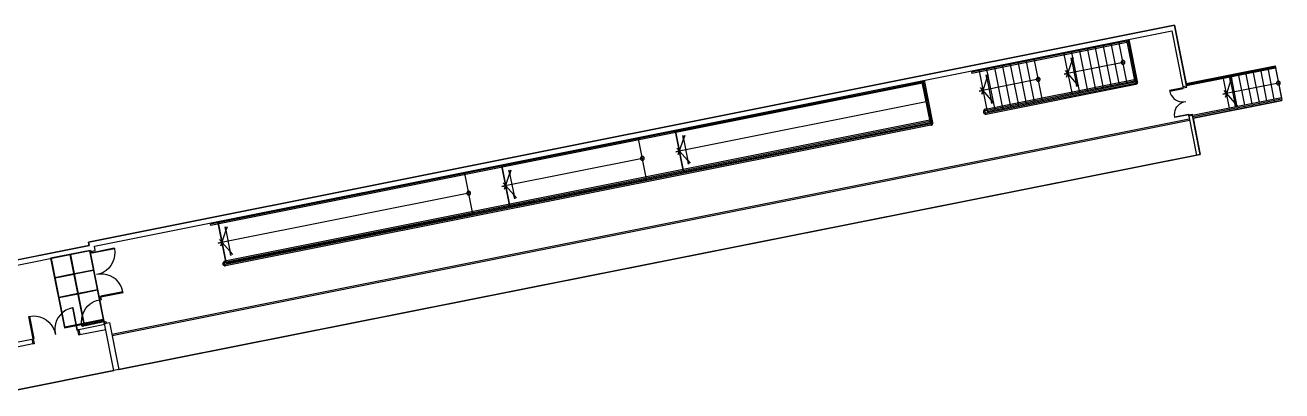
# Model space of a CAD drawing. Extents: x 434377 to 434597, y 4588623 to 4588679.
# Drawn here: x 434546.77 to 434596.72, y 4588664.83 to 4588679.35 of the extents above; entities that cross this region are included whole.
import ezdxf

# ---------------------------------------------------------------- set-up
doc = ezdxf.new("R2010")
doc.units = 0
for name, color, linetype in [('01_A_EscalesAux_l', 7, 'Continuous'), ('01_A_Rampa_l', 7, 'Continuous'), ('01_D_ElementsAux_l', 7, 'Continuous'), ('01_D_Envans_l', 7, 'Continuous'), ('01_L_AndanaV2_p', 7, 'Continuous')]:
    doc.layers.add(name, color=color, linetype=linetype)

msp = doc.modelspace()

# ---------------------------------------------------------------- linework, layer by layer
at = {"layer": '01_A_EscalesAux_l'}
for p, q in [((434588.695, 4588676.657), (434588.362, 4588678.324)), ((434589.009, 4588676.72), (434588.676, 4588678.386)), ((434589.322, 4588676.783), (434588.99, 4588678.449)), ((434589.636, 4588676.845), (434589.304, 4588678.512)), ((434589.95, 4588676.908), (434589.617, 4588678.574)), ((434590.264, 4588676.97), (434589.931, 4588678.637)), ((434590.578, 4588677.033), (434590.245, 4588678.7)), ((434590.891, 4588677.095), (434590.56, 4588678.762)), ((434586.262, 4588676.172), (434585.929, 4588677.838)), ((434586.576, 4588676.235), (434586.243, 4588677.901)), ((434586.89, 4588676.297), (434586.557, 4588677.963)), ((434587.203, 4588676.36), (434586.871, 4588678.026)), ((434588.048, 4588678.261), (434588.381, 4588676.595)), ((434584.674, 4588677.588), (434585.007, 4588675.922)), ((434585.321, 4588675.984), (434584.988, 4588677.65)), ((434585.634, 4588676.047), (434585.302, 4588677.713)), ((434585.948, 4588676.11), (434585.616, 4588677.775)), ((434592.918, 4588677.031), (434596.449, 4588677.732)), ((434594.399, 4588677.274), (434594.389, 4588677.323)), ((434594.683, 4588677.382), (434594.693, 4588677.333)), ((434594.977, 4588677.44), (434594.987, 4588677.391)), ((434594.997, 4588677.342), (434595.231, 4588676.165)), ((434595.272, 4588677.498), (434595.281, 4588677.45)), ((434595.291, 4588677.401), (434595.525, 4588676.223)), ((434595.566, 4588677.557), (434595.576, 4588677.508)), ((434595.585, 4588677.459), (434595.819, 4588676.282)), ((434595.86, 4588677.615), (434595.87, 4588677.567)), ((434595.88, 4588677.518), (434596.113, 4588676.34)), ((434596.154, 4588677.674), (434596.164, 4588677.625)), ((434596.174, 4588677.576), (434596.408, 4588676.398)), ((434596.458, 4588677.684), (434596.449, 4588677.732)), ((434596.468, 4588677.634), (434596.702, 4588676.457)), ((434585.007, 4588675.922), (434590.891, 4588677.095)), ((434594.642, 4588676.048), (434594.408, 4588677.225)), ((434594.703, 4588677.284), (434594.936, 4588676.106)), ((434593.19, 4588675.657), (434596.721, 4588676.359)), ((434596.417, 4588676.349), (434596.427, 4588676.3)), ((434596.712, 4588676.408), (434596.721, 4588676.359)), ((434594.662, 4588675.95), (434594.652, 4588675.999)), ((434594.946, 4588676.057), (434594.956, 4588676.008)), ((434595.24, 4588676.116), (434595.25, 4588676.067)), ((434595.535, 4588676.174), (434595.544, 4588676.125)), ((434595.829, 4588676.233), (434595.839, 4588676.183)), ((434596.123, 4588676.291), (434596.133, 4588676.242))]:
    msp.add_line(p, q, dxfattribs=at)
for points in [[(434590.485, 4588677.883), (434590.481, 4588677.896), (434590.475, 4588677.907), (434590.468, 4588677.918), (434590.458, 4588677.927), (434590.447, 4588677.934), (434590.435, 4588677.94), (434590.422, 4588677.943), (434590.409, 4588677.943), (434590.396, 4588677.942), (434590.383, 4588677.938), (434590.372, 4588677.932), (434590.361, 4588677.925), (434590.352, 4588677.915), (434590.345, 4588677.904), (434590.339, 4588677.892), (434590.336, 4588677.879), (434590.336, 4588677.866), (434590.337, 4588677.853), (434590.34, 4588677.841), (434590.346, 4588677.83), (434590.353, 4588677.82), (434590.362, 4588677.811), (434590.372, 4588677.803), (434590.383, 4588677.798), (434590.395, 4588677.794), (434590.407, 4588677.793), (434590.42, 4588677.793), (434590.432, 4588677.795), (434590.444, 4588677.8), (434590.454, 4588677.806), (434590.464, 4588677.814), (434590.472, 4588677.824), (434590.479, 4588677.834), (434590.483, 4588677.846), (434590.486, 4588677.858), (434590.486, 4588677.871), (434590.485, 4588677.883), (434588.068, 4588677.398), (434588.215, 4588677.428), (434588.167, 4588677.286), (434588.423, 4588678.044), (434588.375, 4588677.902), (434588.345, 4588678.049), (434588.574, 4588676.905), (434588.545, 4588677.052), (434588.644, 4588676.94), (434588.116, 4588677.54)], [(434587.11, 4588677.209), (434587.106, 4588677.222), (434587.1, 4588677.233), (434587.093, 4588677.244), (434587.083, 4588677.253), (434587.072, 4588677.26), (434587.06, 4588677.265), (434587.048, 4588677.268), (434587.034, 4588677.269), (434587.022, 4588677.268), (434587.009, 4588677.264), (434586.997, 4588677.258), (434586.987, 4588677.25), (434586.978, 4588677.241), (434586.971, 4588677.23), (434586.965, 4588677.218), (434586.962, 4588677.205), (434586.962, 4588677.192), (434586.963, 4588677.179), (434586.966, 4588677.167), (434586.972, 4588677.156), (434586.979, 4588677.146), (434586.988, 4588677.137), (434586.998, 4588677.13), (434587.009, 4588677.124), (434587.021, 4588677.121), (434587.033, 4588677.119), (434587.045, 4588677.12), (434587.058, 4588677.122), (434587.069, 4588677.126), (434587.08, 4588677.133), (434587.089, 4588677.141), (434587.097, 4588677.15), (434587.104, 4588677.161), (434587.108, 4588677.172), (434587.111, 4588677.184), (434587.111, 4588677.197), (434587.11, 4588677.209), (434584.693, 4588676.726), (434584.84, 4588676.755), (434584.792, 4588676.613), (434585.049, 4588677.371), (434585.001, 4588677.229), (434584.971, 4588677.376), (434585.2, 4588676.233), (434585.17, 4588676.38), (434585.269, 4588676.267), (434584.741, 4588676.868)], [(434596.659, 4588677.06), (434596.656, 4588677.072), (434596.65, 4588677.083), (434596.643, 4588677.093), (434596.634, 4588677.102), (434596.624, 4588677.11), (434596.613, 4588677.115), (434596.601, 4588677.119), (434596.589, 4588677.121), (434596.577, 4588677.12), (434596.564, 4588677.118), (434596.553, 4588677.114), (434596.542, 4588677.107), (434596.532, 4588677.1), (434596.524, 4588677.09), (434596.518, 4588677.08), (434596.513, 4588677.068), (434596.51, 4588677.056), (434596.51, 4588677.043), (434596.511, 4588677.031), (434596.515, 4588677.018), (434596.52, 4588677.007), (434596.528, 4588676.996), (434596.538, 4588676.987), (434596.549, 4588676.979), (434596.561, 4588676.974), (434596.573, 4588676.971), (434596.586, 4588676.97), (434596.599, 4588676.972), (434596.612, 4588676.975), (434596.624, 4588676.981), (434596.635, 4588676.989), (434596.644, 4588676.998), (434596.651, 4588677.009), (434596.656, 4588677.021), (434596.659, 4588677.034), (434596.66, 4588677.047), (434596.659, 4588677.06), (434594.378, 4588676.607), (434594.525, 4588676.636), (434594.477, 4588676.494), (434594.734, 4588677.252), (434594.686, 4588677.11), (434594.657, 4588677.257), (434594.884, 4588676.113), (434594.855, 4588676.26), (434594.954, 4588676.148), (434594.426, 4588676.749)]]:
    msp.add_lwpolyline(points, dxfattribs=at)
at = {"layer": '01_A_Rampa_l'}
for p, q in [((434571.472, 4588673.227), (434571.152, 4588674.838)), ((434572.944, 4588673.52), (434572.623, 4588675.131)), ((434564.565, 4588671.853), (434564.246, 4588673.46)), ((434566.036, 4588672.146), (434565.717, 4588673.753)), ((434554.757, 4588669.901), (434554.429, 4588671.551))]:
    msp.add_line(p, q, dxfattribs=at)
for points in [[(434572.623, 4588675.131), (434572.944, 4588673.52), (434582.751, 4588675.472), (434582.43, 4588677.089)], [(434565.717, 4588673.753), (434566.036, 4588672.146), (434571.472, 4588673.227), (434571.152, 4588674.838)], [(434554.439, 4588671.502), (434554.757, 4588669.901), (434564.565, 4588671.853), (434564.246, 4588673.46)]]:
    msp.add_lwpolyline(points, close=True, dxfattribs=at)
for points in [[(434582.586, 4588676.305), (434572.631, 4588674.321), (434572.778, 4588674.35), (434572.73, 4588674.208), (434572.987, 4588674.966), (434572.939, 4588674.824), (434572.91, 4588674.971), (434573.138, 4588673.827), (434573.108, 4588673.974), (434573.207, 4588673.862), (434572.68, 4588674.463)], [(434571.381, 4588674.072), (434571.377, 4588674.085), (434571.371, 4588674.096), (434571.364, 4588674.107), (434571.354, 4588674.116), (434571.343, 4588674.123), (434571.331, 4588674.128), (434571.319, 4588674.131), (434571.305, 4588674.132), (434571.293, 4588674.131), (434571.28, 4588674.127), (434571.268, 4588674.121), (434571.258, 4588674.113), (434571.249, 4588674.104), (434571.242, 4588674.093), (434571.236, 4588674.081), (434571.233, 4588674.068), (434571.233, 4588674.055), (434571.234, 4588674.042), (434571.237, 4588674.03), (434571.243, 4588674.019), (434571.25, 4588674.009), (434571.259, 4588674), (434571.269, 4588673.993), (434571.28, 4588673.987), (434571.292, 4588673.984), (434571.304, 4588673.982), (434571.316, 4588673.983), (434571.329, 4588673.985), (434571.34, 4588673.989), (434571.351, 4588673.996), (434571.36, 4588674.004), (434571.368, 4588674.013), (434571.375, 4588674.024), (434571.379, 4588674.035), (434571.382, 4588674.047), (434571.382, 4588674.06), (434571.381, 4588674.072), (434565.725, 4588672.945), (434565.872, 4588672.974), (434565.824, 4588672.832), (434566.08, 4588673.59), (434566.032, 4588673.448), (434566.003, 4588673.595), (434566.231, 4588672.452), (434566.202, 4588672.599), (434566.301, 4588672.486), (434565.773, 4588673.087)], [(434564.474, 4588672.696), (434564.47, 4588672.708), (434564.464, 4588672.719), (434564.456, 4588672.729), (434564.447, 4588672.738), (434564.436, 4588672.744), (434564.424, 4588672.749), (434564.412, 4588672.752), (434564.399, 4588672.753), (434564.387, 4588672.752), (434564.374, 4588672.748), (434564.363, 4588672.743), (434564.353, 4588672.735), (434564.344, 4588672.726), (434564.336, 4588672.716), (434564.331, 4588672.704), (434564.328, 4588672.692), (434564.326, 4588672.68), (434564.327, 4588672.667), (434564.33, 4588672.655), (434564.335, 4588672.643), (434564.342, 4588672.632), (434564.351, 4588672.623), (434564.361, 4588672.615), (434564.372, 4588672.609), (434564.384, 4588672.605), (434564.397, 4588672.603), (434564.409, 4588672.603), (434564.422, 4588672.606), (434564.434, 4588672.611), (434564.445, 4588672.617), (434564.455, 4588672.625), (434564.463, 4588672.635), (434564.469, 4588672.646), (434564.473, 4588672.658), (434564.476, 4588672.671), (434564.476, 4588672.683), (434564.474, 4588672.696), (434554.446, 4588670.697), (434554.593, 4588670.726), (434554.545, 4588670.584), (434554.802, 4588671.342), (434554.754, 4588671.2), (434554.724, 4588671.347), (434554.952, 4588670.203), (434554.923, 4588670.35), (434555.022, 4588670.238), (434554.494, 4588670.839)]]:
    msp.add_lwpolyline(points, dxfattribs=at)
at = {"layer": '01_D_ElementsAux_l'}
for p, q in [((434590.55, 4588678.709), (434584.391, 4588677.48)), ((434590.559, 4588678.66), (434584.401, 4588677.431)), ((434590.559, 4588678.66), (434590.55, 4588678.709)), ((434590.941, 4588677.102), (434590.609, 4588678.772)), ((434590.99, 4588677.111), (434590.658, 4588678.782)), ((434584.391, 4588677.48), (434584.401, 4588677.431)), ((434596.458, 4588677.684), (434592.927, 4588676.982)), ((434596.468, 4588677.635), (434592.934, 4588676.932)), ((434596.458, 4588677.684), (434596.468, 4588677.635)), ((434582.43, 4588677.089), (434554.145, 4588671.443)), ((434582.44, 4588677.039), (434554.155, 4588671.394)), ((434582.751, 4588675.472), (434582.42, 4588677.138)), ((434582.801, 4588675.476), (434582.469, 4588677.147)), ((434582.85, 4588675.486), (434582.518, 4588677.157)), ((434584.936, 4588676.01), (434590.852, 4588677.191)), ((434584.946, 4588675.961), (434590.862, 4588677.142)), ((434584.966, 4588675.863), (434590.905, 4588677.049)), ((434584.975, 4588675.814), (434590.915, 4588677)), ((434590.862, 4588677.142), (434590.852, 4588677.191)), ((434596.702, 4588676.457), (434593.171, 4588675.755)), ((434596.712, 4588676.408), (434593.181, 4588675.706)), ((434596.702, 4588676.457), (434596.712, 4588676.408)), ((434584.862, 4588675.898), (434584.863, 4588675.888)), ((434584.911, 4588675.908), (434584.913, 4588675.898)), ((434550.221, 4588667.081), (434593.043, 4588675.628)), ((434550.23, 4588667.032), (434593.053, 4588675.579)), ((434582.732, 4588675.57), (434554.705, 4588669.975)), ((434582.741, 4588675.521), (434554.715, 4588669.926)), ((434582.766, 4588675.423), (434554.731, 4588669.845)), ((434582.776, 4588675.374), (434554.741, 4588669.796)), ((434582.751, 4588675.472), (434554.757, 4588669.901)), ((434550.5, 4588665.674), (434593.33, 4588674.185)), ((434554.155, 4588671.394), (434554.145, 4588671.443)), ((434549.421, 4588670.376), (434549.362, 4588670.364)), ((434549.362, 4588670.368), (434549.362, 4588670.364)), ((434549.42, 4588670.379), (434549.421, 4588670.376)), ((434548.356, 4588667.332), (434547.81, 4588670.078)), ((434549.103, 4588667.521), (434548.565, 4588670.229)), ((434549.123, 4588667.525), (434548.585, 4588670.232)), ((434554.637, 4588669.865), (434554.636, 4588669.871)), ((434554.685, 4588669.88), (434554.686, 4588669.875)), ((434548.715, 4588669.473), (434547.96, 4588669.323)), ((434548.719, 4588669.454), (434547.964, 4588669.304)), ((434549.49, 4588669.627), (434548.735, 4588669.477)), ((434549.494, 4588669.608), (434548.739, 4588669.458)), ((434549.646, 4588668.843), (434548.891, 4588668.693)), ((434548.871, 4588668.689), (434548.116, 4588668.539)), ((434548.875, 4588668.669), (434548.12, 4588668.519)), ((434549.65, 4588668.823), (434548.895, 4588668.673)), ((434549.793, 4588668.513), (434549.734, 4588668.501)), ((434549.734, 4588668.498), (434549.793, 4588668.51)), ((434549.734, 4588668.501), (434549.734, 4588668.498)), ((434549.793, 4588668.513), (434549.793, 4588668.51)), ((434548.332, 4588667.348), (434549.902, 4588667.66)), ((434548.336, 4588667.328), (434549.886, 4588667.636)), ((434548.348, 4588667.371), (434549.878, 4588667.675)), ((434549.93, 4588667.518), (434549.989, 4588667.529)), ((434549.93, 4588667.518), (434549.934, 4588667.499)), ((434549.989, 4588667.529), (434549.992, 4588667.511)), ((434546.463, 4588664.871), (434550.304, 4588665.635))]:
    msp.add_line(p, q, dxfattribs=at)
for points in [[(434590.905, 4588677.049), (434590.912, 4588677.051), (434590.918, 4588677.054), (434590.924, 4588677.058), (434590.93, 4588677.062), (434590.934, 4588677.068), (434590.938, 4588677.074), (434590.94, 4588677.081), (434590.942, 4588677.088), (434590.942, 4588677.095), (434590.941, 4588677.102)], [(434590.915, 4588677), (434590.931, 4588677.005), (434590.946, 4588677.012), (434590.959, 4588677.022), (434590.97, 4588677.033), (434590.98, 4588677.047), (434590.986, 4588677.062), (434590.99, 4588677.078), (434590.992, 4588677.095), (434590.99, 4588677.111)], [(434592.265, 4588676.724), (434592.804, 4588676.832), (434592.798, 4588676.861), (434592.259, 4588676.754), (434592.265, 4588676.724), (434592.288, 4588676.643), (434592.324, 4588676.566), (434592.372, 4588676.497), (434592.431, 4588676.436), (434592.499, 4588676.385), (434592.574, 4588676.346), (434592.654, 4588676.32), (434592.738, 4588676.307), (434592.823, 4588676.308), (434592.906, 4588676.322)], [(434592.789, 4588676.91), (434592.798, 4588676.861), (434592.945, 4588676.89), (434592.936, 4588676.939)], [(434584.936, 4588676.01), (434584.92, 4588676.005), (434584.905, 4588675.998), (434584.892, 4588675.988), (434584.881, 4588675.976), (434584.872, 4588675.962), (434584.865, 4588675.947), (434584.861, 4588675.931), (434584.86, 4588675.914), (434584.862, 4588675.898)], [(434584.863, 4588675.888), (434584.868, 4588675.872), (434584.875, 4588675.857), (434584.885, 4588675.844), (434584.897, 4588675.833), (434584.911, 4588675.824), (434584.926, 4588675.817), (434584.942, 4588675.813), (434584.959, 4588675.812), (434584.975, 4588675.814)], [(434584.946, 4588675.961), (434584.939, 4588675.959), (434584.932, 4588675.955), (434584.925, 4588675.951), (434584.92, 4588675.945), (434584.916, 4588675.938), (434584.912, 4588675.931), (434584.911, 4588675.924), (434584.91, 4588675.916), (434584.911, 4588675.908)], [(434584.913, 4588675.898), (434584.915, 4588675.891), (434584.919, 4588675.884), (434584.923, 4588675.877), (434584.929, 4588675.872), (434584.936, 4588675.868), (434584.943, 4588675.864), (434584.95, 4588675.863), (434584.958, 4588675.862), (434584.966, 4588675.863)], [(434592.467, 4588675.704), (434593.007, 4588675.812), (434593.013, 4588675.782), (434592.473, 4588675.675), (434592.467, 4588675.704), (434592.457, 4588675.788), (434592.461, 4588675.873), (434592.479, 4588675.956), (434592.51, 4588676.035), (434592.553, 4588676.108), (434592.608, 4588676.173), (434592.672, 4588676.228), (434592.745, 4588676.272), (434592.823, 4588676.304), (434592.906, 4588676.322)], [(434582.766, 4588675.423), (434582.773, 4588675.425), (434582.78, 4588675.429), (434582.787, 4588675.433), (434582.792, 4588675.439), (434582.796, 4588675.446), (434582.8, 4588675.453), (434582.801, 4588675.46), (434582.802, 4588675.468), (434582.801, 4588675.476)], [(434582.776, 4588675.374), (434582.792, 4588675.379), (434582.807, 4588675.386), (434582.82, 4588675.396), (434582.831, 4588675.408), (434582.84, 4588675.422), (434582.847, 4588675.437), (434582.851, 4588675.453), (434582.852, 4588675.47), (434582.85, 4588675.486)], [(434593.023, 4588675.733), (434593.013, 4588675.782), (434593.16, 4588675.811), (434593.17, 4588675.762)], [(434549.941, 4588667.463), (434549.356, 4588670.406), (434547.787, 4588670.094), (434548.336, 4588667.328)], [(434549.921, 4588667.459), (434549.34, 4588670.383), (434547.81, 4588670.078), (434548.356, 4588667.332)], [(434549.421, 4588670.376), (434549.431, 4588670.327), (434549.372, 4588670.315), (434549.362, 4588670.364)], [(434550.319, 4588670.474), (434549.437, 4588670.298), (434549.431, 4588670.327), (434550.313, 4588670.503), (434550.319, 4588670.474), (434550.335, 4588670.335), (434550.329, 4588670.196), (434550.301, 4588670.06), (434550.251, 4588669.929), (434550.181, 4588669.809), (434550.093, 4588669.701), (434549.988, 4588669.608), (434549.871, 4588669.534), (434549.742, 4588669.479), (434549.607, 4588669.445)], [(434554.705, 4588669.975), (434554.69, 4588669.971), (434554.677, 4588669.964), (434554.664, 4588669.955), (434554.654, 4588669.943), (434554.645, 4588669.931), (434554.639, 4588669.917), (434554.635, 4588669.902), (434554.634, 4588669.886), (434554.636, 4588669.871)], [(434554.637, 4588669.865), (434554.641, 4588669.85), (434554.648, 4588669.837), (434554.657, 4588669.824), (434554.669, 4588669.814), (434554.681, 4588669.805), (434554.695, 4588669.799), (434554.71, 4588669.795), (434554.726, 4588669.794), (434554.741, 4588669.796)], [(434554.715, 4588669.926), (434554.709, 4588669.924), (434554.704, 4588669.922), (434554.699, 4588669.918), (434554.694, 4588669.914), (434554.69, 4588669.909), (434554.687, 4588669.904), (434554.685, 4588669.898), (434554.684, 4588669.892), (434554.684, 4588669.886), (434554.685, 4588669.88)], [(434554.686, 4588669.875), (434554.688, 4588669.869), (434554.691, 4588669.863), (434554.695, 4588669.857), (434554.7, 4588669.853), (434554.705, 4588669.849), (434554.711, 4588669.846), (434554.718, 4588669.845), (434554.724, 4588669.844), (434554.731, 4588669.845)], [(434550.66, 4588668.767), (434549.777, 4588668.591), (434549.783, 4588668.562), (434550.665, 4588668.738), (434550.66, 4588668.767), (434550.622, 4588668.901), (434550.563, 4588669.028), (434550.484, 4588669.143), (434550.388, 4588669.245), (434550.277, 4588669.329), (434550.154, 4588669.395), (434550.022, 4588669.441), (434549.885, 4588669.465), (434549.745, 4588669.466), (434549.607, 4588669.445)], [(434549.032, 4588667.42), (434549.914, 4588667.596), (434549.92, 4588667.567), (434549.038, 4588667.391), (434549.032, 4588667.42), (434549.016, 4588667.559), (434549.022, 4588667.698), (434549.05, 4588667.834), (434549.1, 4588667.965), (434549.17, 4588668.085), (434549.258, 4588668.193), (434549.363, 4588668.286), (434549.48, 4588668.36), (434549.609, 4588668.415), (434549.744, 4588668.449)], [(434549.793, 4588668.513), (434549.783, 4588668.562), (434549.724, 4588668.55), (434549.734, 4588668.501)], [(434549.734, 4588668.498), (434549.744, 4588668.449), (434549.803, 4588668.461), (434549.793, 4588668.51)], [(434548.654, 4588668.125), (434548.829, 4588667.242), (434548.858, 4588667.248), (434548.683, 4588668.131), (434548.654, 4588668.125), (434548.52, 4588668.087), (434548.393, 4588668.028), (434548.278, 4588667.949), (434548.177, 4588667.854), (434548.092, 4588667.743), (434548.026, 4588667.62), (434547.981, 4588667.488), (434547.957, 4588667.35), (434547.955, 4588667.211), (434547.976, 4588667.073)], [(434546.947, 4588667.786), (434547.122, 4588666.903), (434547.093, 4588666.897), (434546.918, 4588667.78), (434546.947, 4588667.786), (434547.086, 4588667.802), (434547.225, 4588667.796), (434547.362, 4588667.768), (434547.492, 4588667.718), (434547.613, 4588667.648), (434547.721, 4588667.559), (434547.813, 4588667.455), (434547.888, 4588667.337), (434547.942, 4588667.208), (434547.976, 4588667.073)], [(434549.93, 4588667.518), (434549.92, 4588667.567), (434549.979, 4588667.578), (434549.989, 4588667.529)], [(434547.044, 4588666.888), (434547.093, 4588666.897), (434547.132, 4588666.701), (434547.083, 4588666.692)], [(434548.908, 4588667.258), (434548.858, 4588667.248), (434548.897, 4588667.052), (434548.946, 4588667.062)]]:
    msp.add_lwpolyline(points, dxfattribs=at)
at = {"layer": '01_D_Envans_l'}
for points in [[(434545.279, 4588669.796), (434545.325, 4588669.565), (434545.523, 4588669.605), (434545.516, 4588669.639), (434549.354, 4588670.405), (434549.362, 4588670.368), (434549.56, 4588670.407), (434549.527, 4588670.572), (434592.349, 4588679.12), (434592.789, 4588676.91), (434592.936, 4588676.939), (434592.458, 4588679.345), (434549.292, 4588670.729), (434549.317, 4588670.602)], [(434593.17, 4588675.762), (434593.023, 4588675.733), (434593.33, 4588674.185), (434593.477, 4588674.214)], [(434550.13, 4588667.538), (434550.5, 4588665.674), (434550.304, 4588665.635), (434549.934, 4588667.499)]]:
    msp.add_lwpolyline(points, close=True, dxfattribs=at)
for points in [[(434549.941, 4588667.463), (434548.908, 4588667.258), (434548.946, 4588667.062), (434549.98, 4588667.267)], [(434546.1, 4588666.7), (434547.044, 4588666.888), (434547.083, 4588666.692), (434546.139, 4588666.504)]]:
    msp.add_lwpolyline(points, dxfattribs=at)
at = {"layer": '01_L_AndanaV2_p'}
msp.add_lwpolyline([(434545.377, 4588669.815), (434549.317, 4588670.602), (434549.292, 4588670.729), (434592.458, 4588679.345), (434592.918, 4588677.031), (434596.449, 4588677.732), (434596.721, 4588676.359), (434593.19, 4588675.657), (434593.477, 4588674.214), (434550.5, 4588665.674), (434550.304, 4588665.635), (434546.267, 4588664.832)], dxfattribs=at)

doc.saveas('drawing.dxf')
